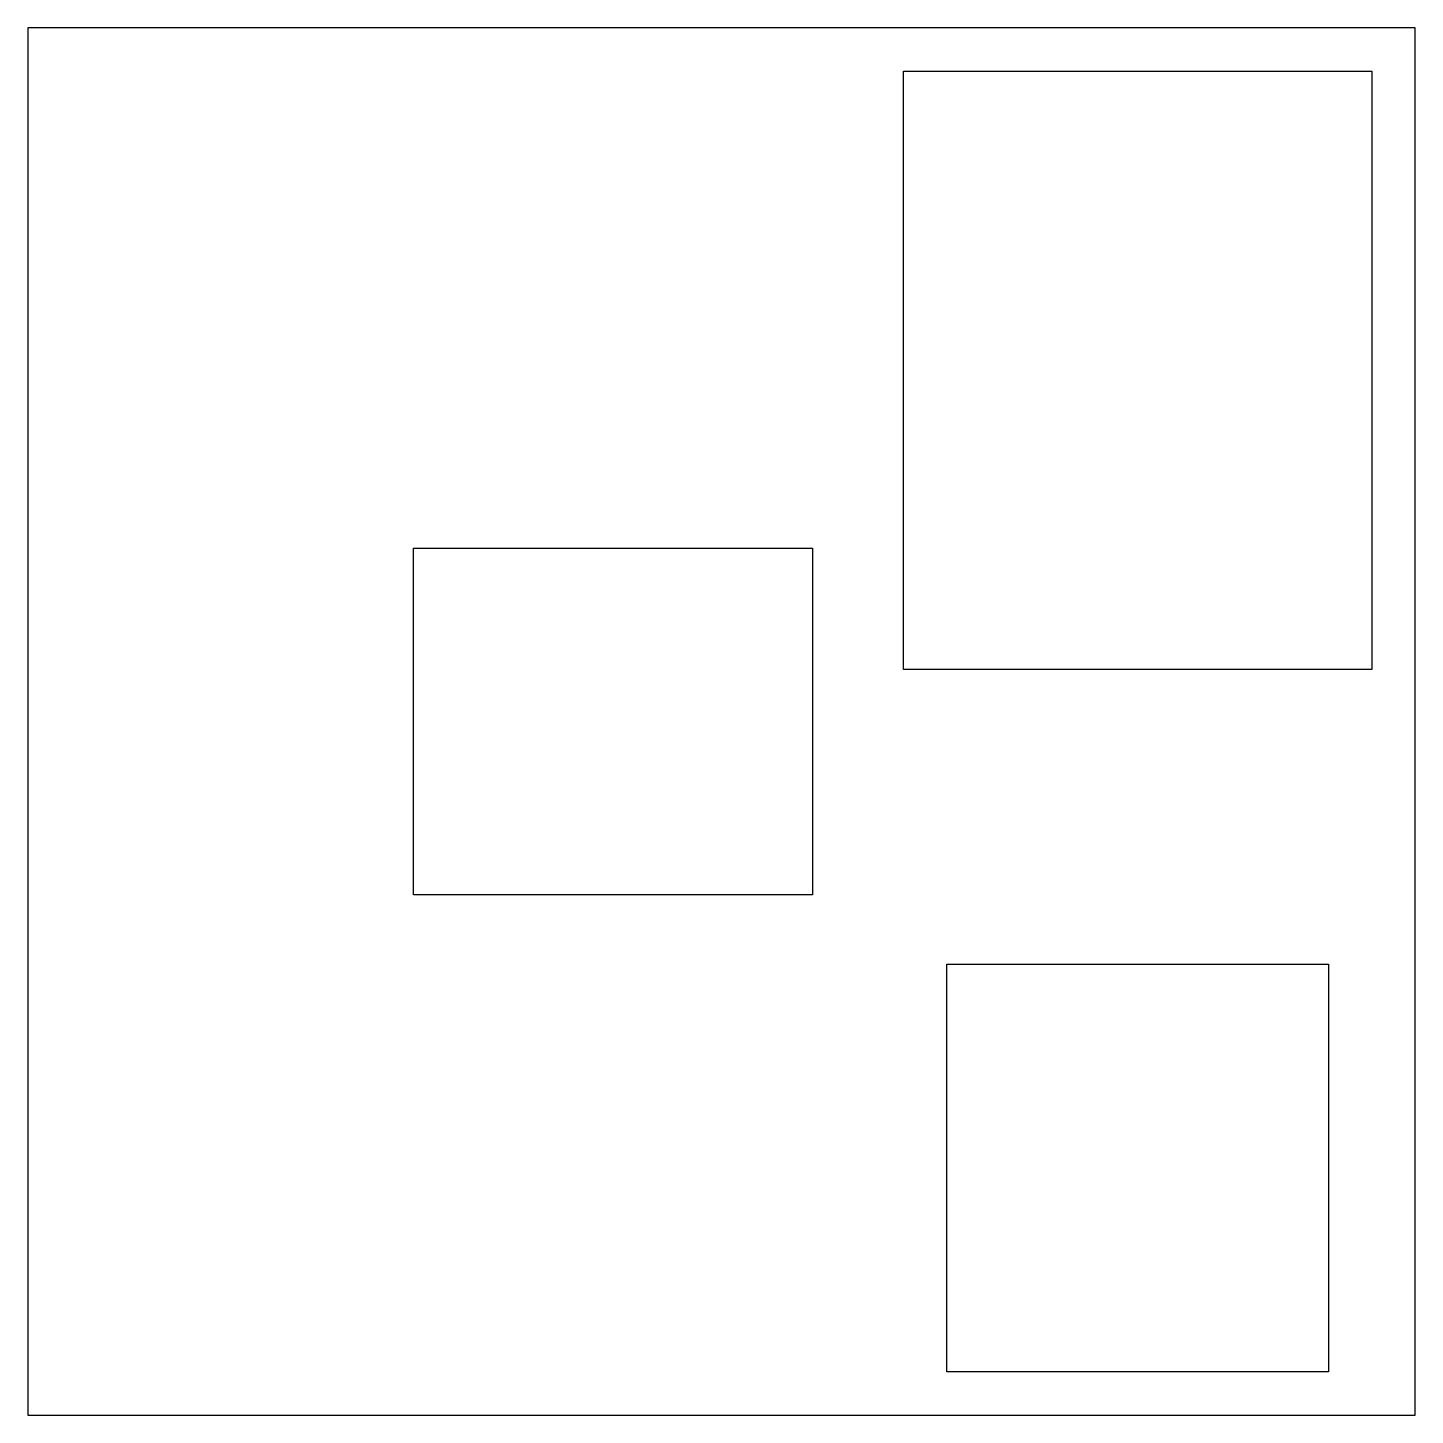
# Model space of a CAD drawing. Header units: millimetres. Extents: x -80 to 80, y -80 to 80.
import ezdxf

# ---------------------------------------------------------------- set-up
doc = ezdxf.new("R2010")
doc.units = ezdxf.units.MM

msp = doc.modelspace()

# ---------------------------------------------------------------- linework, layer by layer
for points in [[(80, 80), (-80, 80), (-80, -80), (80, -80)], [(75, 6), (21, 6), (21, 75), (75, 75)], [(-35.5, 20), (10.5, 20), (10.5, -20), (-35.5, -20)], [(70, -28), (70, -75), (26, -75), (26, -28)]]:
    msp.add_lwpolyline(points, close=True)

doc.saveas('drawing.dxf')
